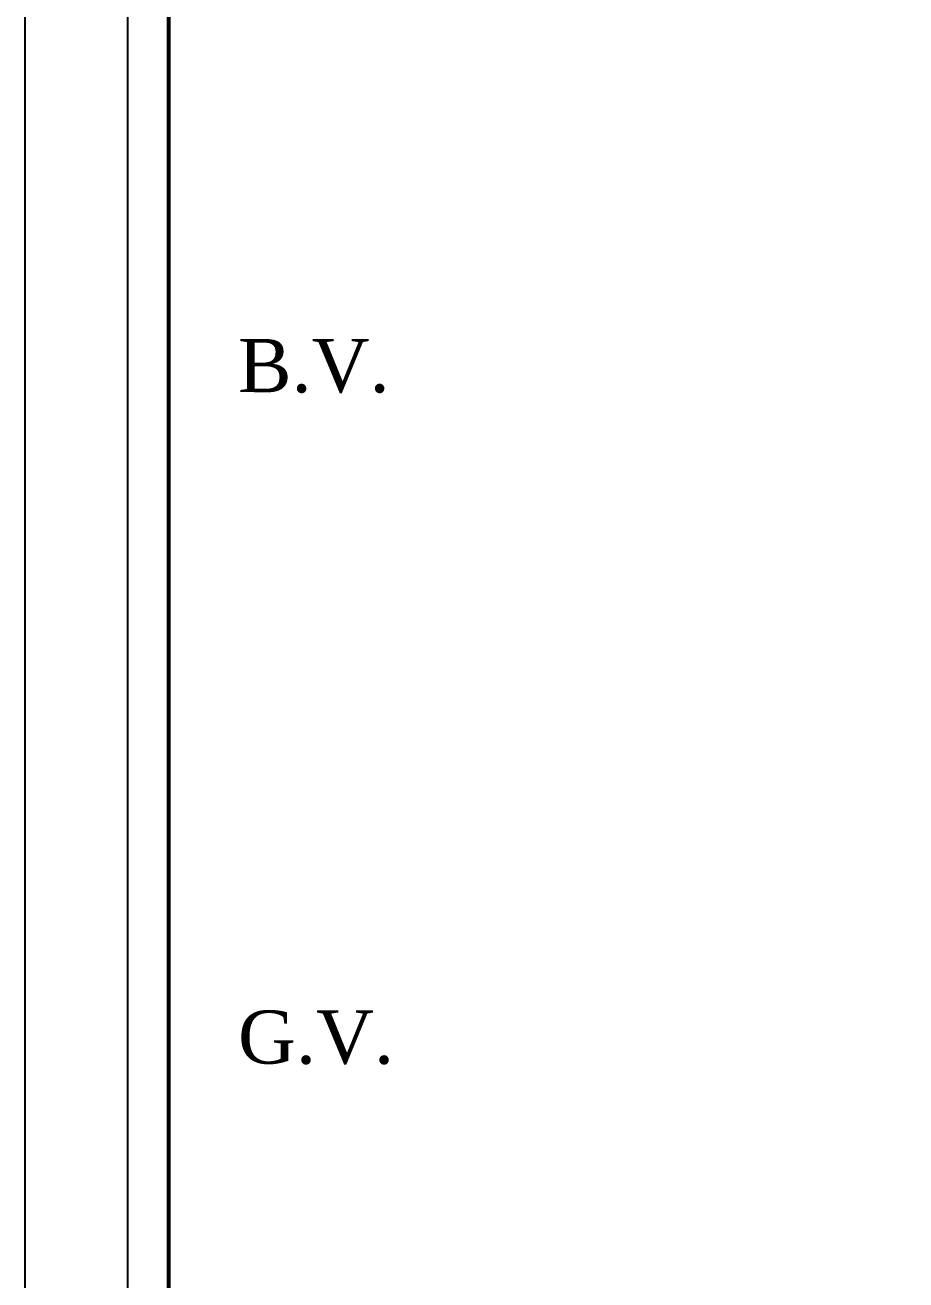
# Model space of a CAD drawing. Extents: x -706 to 2784, y 123 to 852.
# Drawn here: x -706.41 to -702.31, y 132.37 to 138.21 of the extents above; entities that cross this region are included whole.
import ezdxf

# ---------------------------------------------------------------- set-up
doc = ezdxf.new("R2010")
doc.units = 0
doc.header["$MEASUREMENT"] = 0
doc.layers.add('AC-TEXT', color=15, linetype='Continuous', lineweight=30)
doc.layers.add('fram', color=252, linetype='Continuous')
doc.layers.add('WALL', color=4, linetype='Continuous')
doc.styles.add('AC', font='romans.shx', dxfattribs={"height": 0.2})

msp = doc.modelspace()

# ---------------------------------------------------------------- linework, layer by layer
at = {"layer": 'fram'}
for points in [[(-706.4132, 160.6531), (-641.4132, 160.6531), (-641.4132, 122.6531), (-706.4132, 122.6531)], [(-649.4668, 160.1762), (-705.9363, 160.1762), (-705.9363, 123.13), (-649.4668, 123.13)]]:
    msp.add_lwpolyline(points, close=True, dxfattribs=at)
at = {"layer": 'WALL', "linetype": 'Continuous'}
msp.add_lwpolyline([(-649.6588, 159.9842, 0.0192, 0.0192, 0), (-705.7443, 159.9842, 0.0192, 0.0192, 0), (-705.7443, 123.322, 0.0192, 0.0192, 0), (-649.6588, 123.322, 0.0192, 0.0192, 0)], format="xyseb", close=True, dxfattribs=at)
msp.add_lwpolyline([(-649.6588, 159.9842, 0.0192, 0.0192, 0), (-705.7443, 159.9842, 0.0192, 0.0192, 0), (-705.7443, 123.322, 0.0192, 0.0192, 0), (-649.6588, 123.322, 0.0192, 0.0192, 0)], format="xyseb", close=True, dxfattribs=at)

# ---------------------------------------------------------------- texts
at = {"layer": 'AC-TEXT', "color": 7, "linetype": 'Continuous', "char_height": 0.149008, "width": 6.689466, "attachment_point": 7, "style": 'AC'}
for s, insert in [('\\pt0.3311;{\\fTimes New Roman|b0|i0|c0|p18;\\H1.661x;B.V.\\A1;\\H0.602x; }', (-705.4216, 136.4977)), ('{\\fTimes New Roman|b0|i0|c0|p18;\\H1.661x;G.V.\\A1;\\H0.602x; }', (-705.4216, 133.371))]:
    msp.add_mtext(s, dxfattribs=dict(at, insert=insert))

doc.saveas('drawing.dxf')
